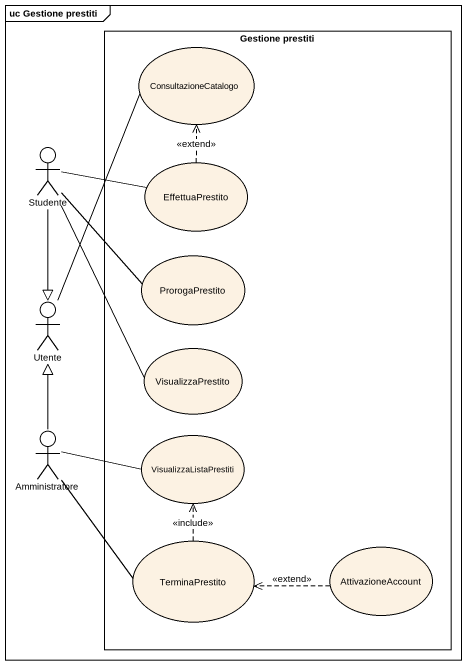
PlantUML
@startuml
mainframe uc Gestione prestiti
rectangle "Gestione prestiti" as Gestione_prestiti {
  usecase ConsultazioneCatalogo
  usecase EffettuaPrestito
  usecase ProrogaPrestito
  usecase VisualizzaPrestito
  usecase VisualizzaListaPrestiti
  usecase TerminaPrestito
  usecase AttivazioneAccount
}
actor Studente
actor Utente
actor Amministratore
Studente -right- EffettuaPrestito
Studente -- ProrogaPrestito
Studente --|> Utente
Studente -- VisualizzaPrestito
EffettuaPrestito .up.> ConsultazioneCatalogo : <<extend>>
Utente -up- ConsultazioneCatalogo
Amministratore -up-|> Utente
Amministratore -right- VisualizzaListaPrestiti
Amministratore -- TerminaPrestito
TerminaPrestito .up.> VisualizzaListaPrestiti : <<include>>
AttivazioneAccount .left.> TerminaPrestito : <<extend>>
@enduml
